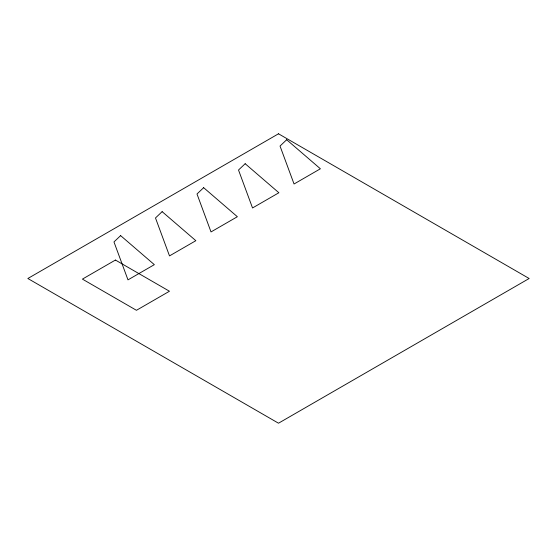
<?xml version="1.0" encoding="UTF-8"?>
<svg xmlns="http://www.w3.org/2000/svg" width="557" height="557" viewBox="0 0 557 557"><rect width="100%" height="100%" fill="white"/><g stroke="black" fill="none" stroke-linecap="round" stroke-linejoin="round"><path stroke-width="0.84" d="M120.625 235.618L113.969 241.926L127.985 279.872L154.338 264.659L120.625 235.618M162.136 211.653L155.487 217.954L169.502 255.9L195.848 240.687L162.136 211.653M203.653 187.681L196.997 193.989L211.019 231.935L237.366 216.722L203.653 187.681M245.171 163.716L238.514 170.017L252.53 207.963L278.883 192.75L245.171 163.716M286.681 139.744L280.032 146.052L294.047 183.998L320.393 168.785L286.681 139.744M278.5 133.791L27.85 278.5L278.5 423.209L529.15 278.5L278.5 133.791M115.431 260.049L82.415 279.113L136.444 310.305L169.46 291.241L115.431 260.049"/></g></svg>
